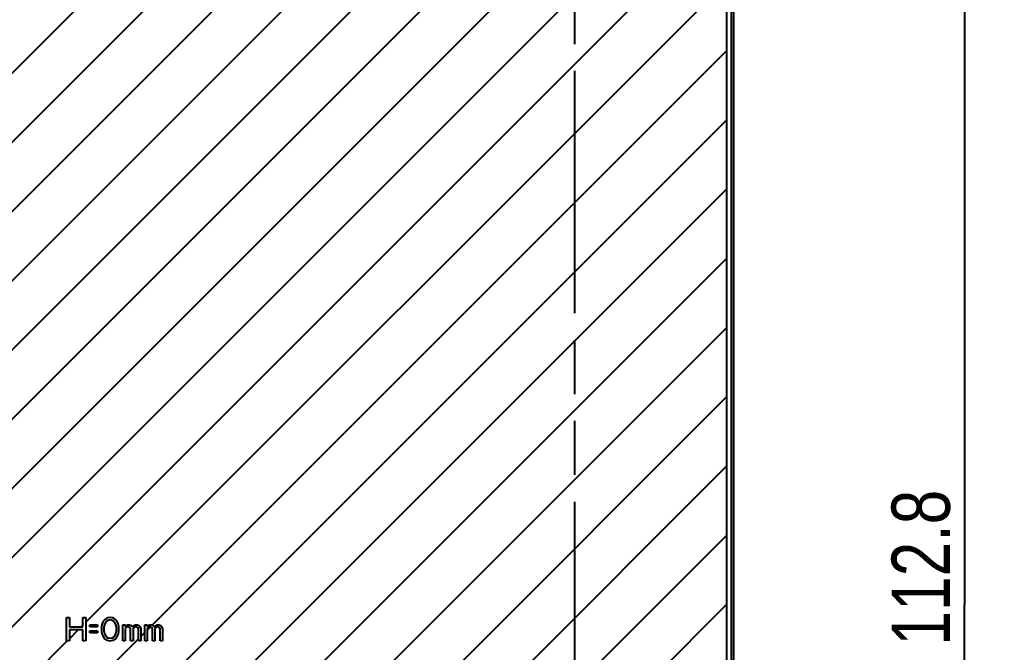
# Model space of a CAD drawing. Header units: millimetres. Extents: x 0 to 420, y 0 to 297.
# Drawn here: x 119.62 to 161.66, y 144.58 to 171.73 of the extents above; entities that cross this region are included whole.
import ezdxf

# ---------------------------------------------------------------- set-up
doc = ezdxf.new("R2010")
doc.units = ezdxf.units.MM
doc.header["$LTSCALE"] = 23.1
doc.linetypes.add('PHANTOM', pattern=[0.8, 0.45, -0.05, 0.1, -0.05, 0.1, -0.05])
doc.layers.get('0').update_dxf_attribs({"linetype": 'CONTINUOUS'})
for name, color, linetype in [('03___PRT_ALL_CURVES', 7, 'CONTINUOUS'), ('06___PRT_ALL_SURFS', 7, 'CONTINUOUS'), ('DEFAULT_3', 7, 'PHANTOM')]:
    doc.layers.add(name, color=color, linetype=linetype)
doc.styles.get("Standard").update_dxf_attribs({"font": 'txt', "width": 0.8})
doc.dimstyles.new('DIMSTYLE_1', dxfattribs={"dimtxt": 2.5, "dimasz": 3, "dimexe": 1.5, "dimexo": 1.2, "dimtad": 1, "dimdsep": 46, "dimtxsty": 'STANDARD', "dimblk": '_FILLED', "dimblk1": '_FILLED', "dimblk2": '_FILLED', "dimcen": 0.09, "dimazin": 2, "dimtp": 0.01, "dimtm": 0.01, "dimtfac": 1, "dimtofl": 0, "dimtmove": 0, "dimatfit": 3, "dimldrblk": '_FILLED', "dimfxl": 1, "dimtolj": 1, "dimarcsym": 0})

# ---------------------------------------------------------------- blocks, each defined once
blk = doc.blocks.new('_FILLED')
at = {"color": 0, "linetype": 'BYBLOCK'}
blk.add_solid([(0, 0), (-1, 0.167), (-1, -0.167)], dxfattribs=at)
blk = doc.blocks.new('*D4')
at = {"color": 7, "linetype": 'CONTINUOUS'}
for p, q in [((151.16, 203.02), (161.656, 203.02)), ((160.156, 203.02), (160.156, 146.618)), ((160.156, 90.216), (160.156, 146.618)), ((151.164, 90.216), (161.656, 90.216))]:
    blk.add_line(p, q, dxfattribs=at)
at = {"color": 7, "linetype": 'CONTINUOUS', "xscale": 3, "yscale": 3, "zscale": 3}
for p, rotation in [((160.156, 203.02), 90), ((160.156, 90.216), 270)]:
    blk.add_blockref('_FILLED', p, dxfattribs=dict(at, rotation=rotation))
at = {"color": 7, "linetype": 'CONTINUOUS', "insert": (157.031, 148.211), "char_height": 2.5, "width": 10, "attachment_point": 2, "rotation": 90, "line_spacing_factor": 0.9}
blk.add_mtext('112.8', dxfattribs=at)

msp = doc.modelspace()

# ---------------------------------------------------------------- linework, layer by layer
at = {"layer": '03___PRT_ALL_CURVES', "color": 7, "linetype": 'CONTINUOUS'}
for p, q in [((149.964, 90.216), (149.964, 203.016)), ((116.733, 166.87), (149.964, 200.1)), ((116.733, 163.9), (149.964, 197.13)), ((116.733, 160.93), (149.964, 194.161)), ((116.733, 157.96), (149.964, 191.191)), ((116.733, 154.99), (149.964, 188.221)), ((116.733, 152.02), (149.964, 185.251)), ((116.732, 149.05), (149.964, 182.281)), ((116.732, 146.08), (149.964, 179.311)), ((116.732, 143.11), (149.964, 176.341)), ((122.468, 145.876), (149.964, 173.372)), ((125.311, 145.749), (149.964, 170.402)), ((126.462, 143.93), (149.964, 167.432)), ((129.126, 143.625), (149.964, 164.462)), ((132.229, 143.758), (149.964, 161.492)), ((134.864, 143.422), (149.964, 158.522)), ((138.49, 144.079), (149.964, 155.553)), ((134.78, 137.399), (149.964, 152.583)), ((140.091, 139.74), (149.964, 149.613)), ((142.613, 139.292), (149.964, 146.643)), ((121.634, 145.079), (121.634, 146.079)), ((121.634, 146.079), (121.759, 146.079)), ((121.759, 146.079), (121.759, 145.675)), ((122.343, 145.675), (122.343, 146.079)), ((122.343, 146.079), (122.468, 146.079)), ((122.468, 146.079), (122.468, 145.079)), ((123.218, 145.93), (123.176, 145.845)), ((123.28, 145.994), (123.218, 145.93)), ((123.343, 145.909), (123.259, 145.781)), ((123.384, 146.058), (123.28, 145.994)), ((123.405, 145.952), (123.343, 145.909)), ((123.509, 146.079), (123.384, 146.058)), ((123.509, 145.973), (123.405, 145.952)), ((123.634, 146.058), (123.509, 146.079)), ((123.614, 145.952), (123.509, 145.973)), ((123.676, 145.909), (123.614, 145.952)), ((123.739, 145.994), (123.634, 146.058)), ((123.759, 145.781), (123.676, 145.909)), ((123.801, 145.93), (123.739, 145.994)), ((123.843, 145.845), (123.801, 145.93)), ((121.759, 145.675), (122.343, 145.675)), ((121.759, 145.547), (121.759, 145.079)), ((121.759, 145.167), (122.139, 145.547)), ((122.343, 145.547), (121.759, 145.547)), ((122.267, 145.675), (122.343, 145.751)), ((122.343, 145.079), (122.343, 145.547)), ((122.634, 145.675), (122.634, 145.76)), ((122.634, 145.76), (122.968, 145.76)), ((122.968, 145.675), (122.634, 145.675)), ((122.634, 145.42), (122.634, 145.505)), ((122.634, 145.505), (122.968, 145.505)), ((122.968, 145.76), (122.968, 145.675)), ((122.968, 145.505), (122.968, 145.42)), ((123.155, 145.781), (123.134, 145.675)), ((123.134, 145.675), (123.134, 145.483)), ((123.134, 145.483), (123.155, 145.377)), ((123.176, 145.845), (123.155, 145.781)), ((123.259, 145.781), (123.239, 145.654)), ((123.239, 145.654), (123.239, 145.505)), ((123.239, 145.505), (123.259, 145.377)), ((123.78, 145.654), (123.759, 145.781)), ((123.759, 145.377), (123.78, 145.505)), ((123.78, 145.505), (123.78, 145.654)), ((123.864, 145.781), (123.843, 145.845)), ((123.884, 145.675), (123.864, 145.781)), ((123.864, 145.377), (123.884, 145.483)), ((123.884, 145.483), (123.884, 145.675)), ((124.051, 145.079), (124.051, 145.76)), ((124.051, 145.76), (124.155, 145.76)), ((124.155, 145.76), (124.155, 145.696)), ((124.155, 145.696), (124.197, 145.739)), ((124.197, 145.654), (124.155, 145.611)), ((124.155, 145.611), (124.155, 145.079)), ((124.197, 145.739), (124.259, 145.76)), ((124.259, 145.675), (124.197, 145.654)), ((124.259, 145.76), (124.343, 145.76)), ((124.301, 145.675), (124.259, 145.675)), ((124.343, 145.654), (124.301, 145.675)), ((124.343, 145.76), (124.405, 145.739)), ((124.364, 145.632), (124.343, 145.654)), ((124.384, 145.59), (124.364, 145.632)), ((124.384, 145.079), (124.384, 145.59)), ((124.405, 145.739), (124.468, 145.675)), ((124.468, 145.675), (124.53, 145.739)), ((124.509, 145.632), (124.489, 145.59)), ((124.489, 145.59), (124.489, 145.079)), ((124.53, 145.654), (124.509, 145.632)), ((124.53, 145.739), (124.593, 145.76)), ((124.572, 145.675), (124.53, 145.654)), ((124.634, 145.675), (124.572, 145.675)), ((124.593, 145.76), (124.676, 145.76)), ((124.676, 145.654), (124.634, 145.675)), ((124.676, 145.76), (124.739, 145.739)), ((124.697, 145.632), (124.676, 145.654)), ((124.718, 145.59), (124.697, 145.632)), ((124.718, 145.079), (124.718, 145.59)), ((124.739, 145.739), (124.78, 145.696)), ((124.78, 145.696), (124.822, 145.59)), ((124.822, 145.59), (124.822, 145.079)), ((124.989, 145.079), (124.989, 145.76)), ((124.989, 145.76), (125.093, 145.76)), ((125.093, 145.76), (125.093, 145.696)), ((125.093, 145.696), (125.134, 145.739)), ((125.093, 145.531), (125.237, 145.675)), ((125.134, 145.654), (125.093, 145.611)), ((125.093, 145.611), (125.093, 145.079)), ((125.134, 145.739), (125.197, 145.76)), ((125.197, 145.675), (125.134, 145.654)), ((125.197, 145.76), (125.28, 145.76)), ((125.239, 145.675), (125.197, 145.675)), ((125.28, 145.654), (125.239, 145.675)), ((125.28, 145.76), (125.343, 145.739)), ((125.301, 145.632), (125.28, 145.654)), ((125.322, 145.59), (125.301, 145.632)), ((125.322, 145.079), (125.322, 145.59)), ((125.343, 145.739), (125.405, 145.675)), ((125.405, 145.675), (125.468, 145.739)), ((125.447, 145.632), (125.426, 145.59)), ((125.426, 145.59), (125.426, 145.079)), ((125.468, 145.654), (125.447, 145.632)), ((125.468, 145.739), (125.53, 145.76)), ((125.509, 145.675), (125.468, 145.654)), ((125.572, 145.675), (125.509, 145.675)), ((125.53, 145.76), (125.614, 145.76)), ((125.614, 145.654), (125.572, 145.675)), ((125.614, 145.76), (125.676, 145.739)), ((125.634, 145.632), (125.614, 145.654)), ((125.655, 145.59), (125.634, 145.632)), ((125.655, 145.079), (125.655, 145.59)), ((125.676, 145.739), (125.718, 145.696)), ((125.718, 145.696), (125.759, 145.59)), ((125.759, 145.59), (125.759, 145.079)), ((116.732, 140.14), (121.671, 145.079)), ((121.759, 145.079), (121.634, 145.079)), ((122.468, 145.079), (122.343, 145.079)), ((122.968, 145.42), (122.634, 145.42)), ((122.926, 143.364), (124.718, 145.156)), ((123.155, 145.377), (123.176, 145.313)), ((123.176, 145.313), (123.218, 145.228)), ((123.218, 145.228), (123.28, 145.164)), ((123.259, 145.377), (123.343, 145.249)), ((123.28, 145.164), (123.384, 145.1)), ((123.343, 145.249), (123.405, 145.207)), ((123.384, 145.1), (123.509, 145.079)), ((123.405, 145.207), (123.509, 145.186)), ((123.509, 145.186), (123.614, 145.207)), ((123.509, 145.079), (123.634, 145.1)), ((123.614, 145.207), (123.676, 145.249)), ((123.634, 145.1), (123.739, 145.164)), ((123.676, 145.249), (123.759, 145.377)), ((123.739, 145.164), (123.801, 145.228)), ((123.801, 145.228), (123.843, 145.313)), ((123.843, 145.313), (123.864, 145.377)), ((124.155, 145.079), (124.051, 145.079)), ((124.489, 145.079), (124.384, 145.079)), ((124.822, 145.079), (124.718, 145.079)), ((124.822, 145.26), (124.989, 145.427)), ((125.093, 145.079), (124.989, 145.079)), ((125.426, 145.079), (125.322, 145.079)), ((125.759, 145.079), (125.655, 145.079))]:
    msp.add_line(p, q, dxfattribs=at)
at = {"layer": '06___PRT_ALL_SURFS', "color": 7, "linetype": 'CONTINUOUS'}
for p, q in [((150.26, 89.416), (150.26, 203.516)), ((149.964, 89.412), (149.964, 203.02)), ((150.163, 89.416), (150.163, 203.016))]:
    msp.add_line(p, q, dxfattribs=at)
at = {"layer": 'DEFAULT_3', "color": 7, "linetype": 'PHANTOM'}
msp.add_line((143.44, 66.727), (143.44, 222.118), dxfattribs=at)

# ---------------------------------------------------------------- dimensions: what is measured, and where the dimension line sits
at = {"color": 7, "linetype": 'CONTINUOUS'}
dim = msp.add_linear_dim(base=(160.156, 203.02), p1=(149.964, 90.216), p2=(149.96, 203.02), angle=90, dimstyle='DIMSTYLE_1', dxfattribs=at)
dim.commit()
dim.dimension.update_dxf_attribs({"geometry": '*D4', "text_midpoint": (160.156, 148.524), "dimtype": 160})

doc.saveas('drawing.dxf')
